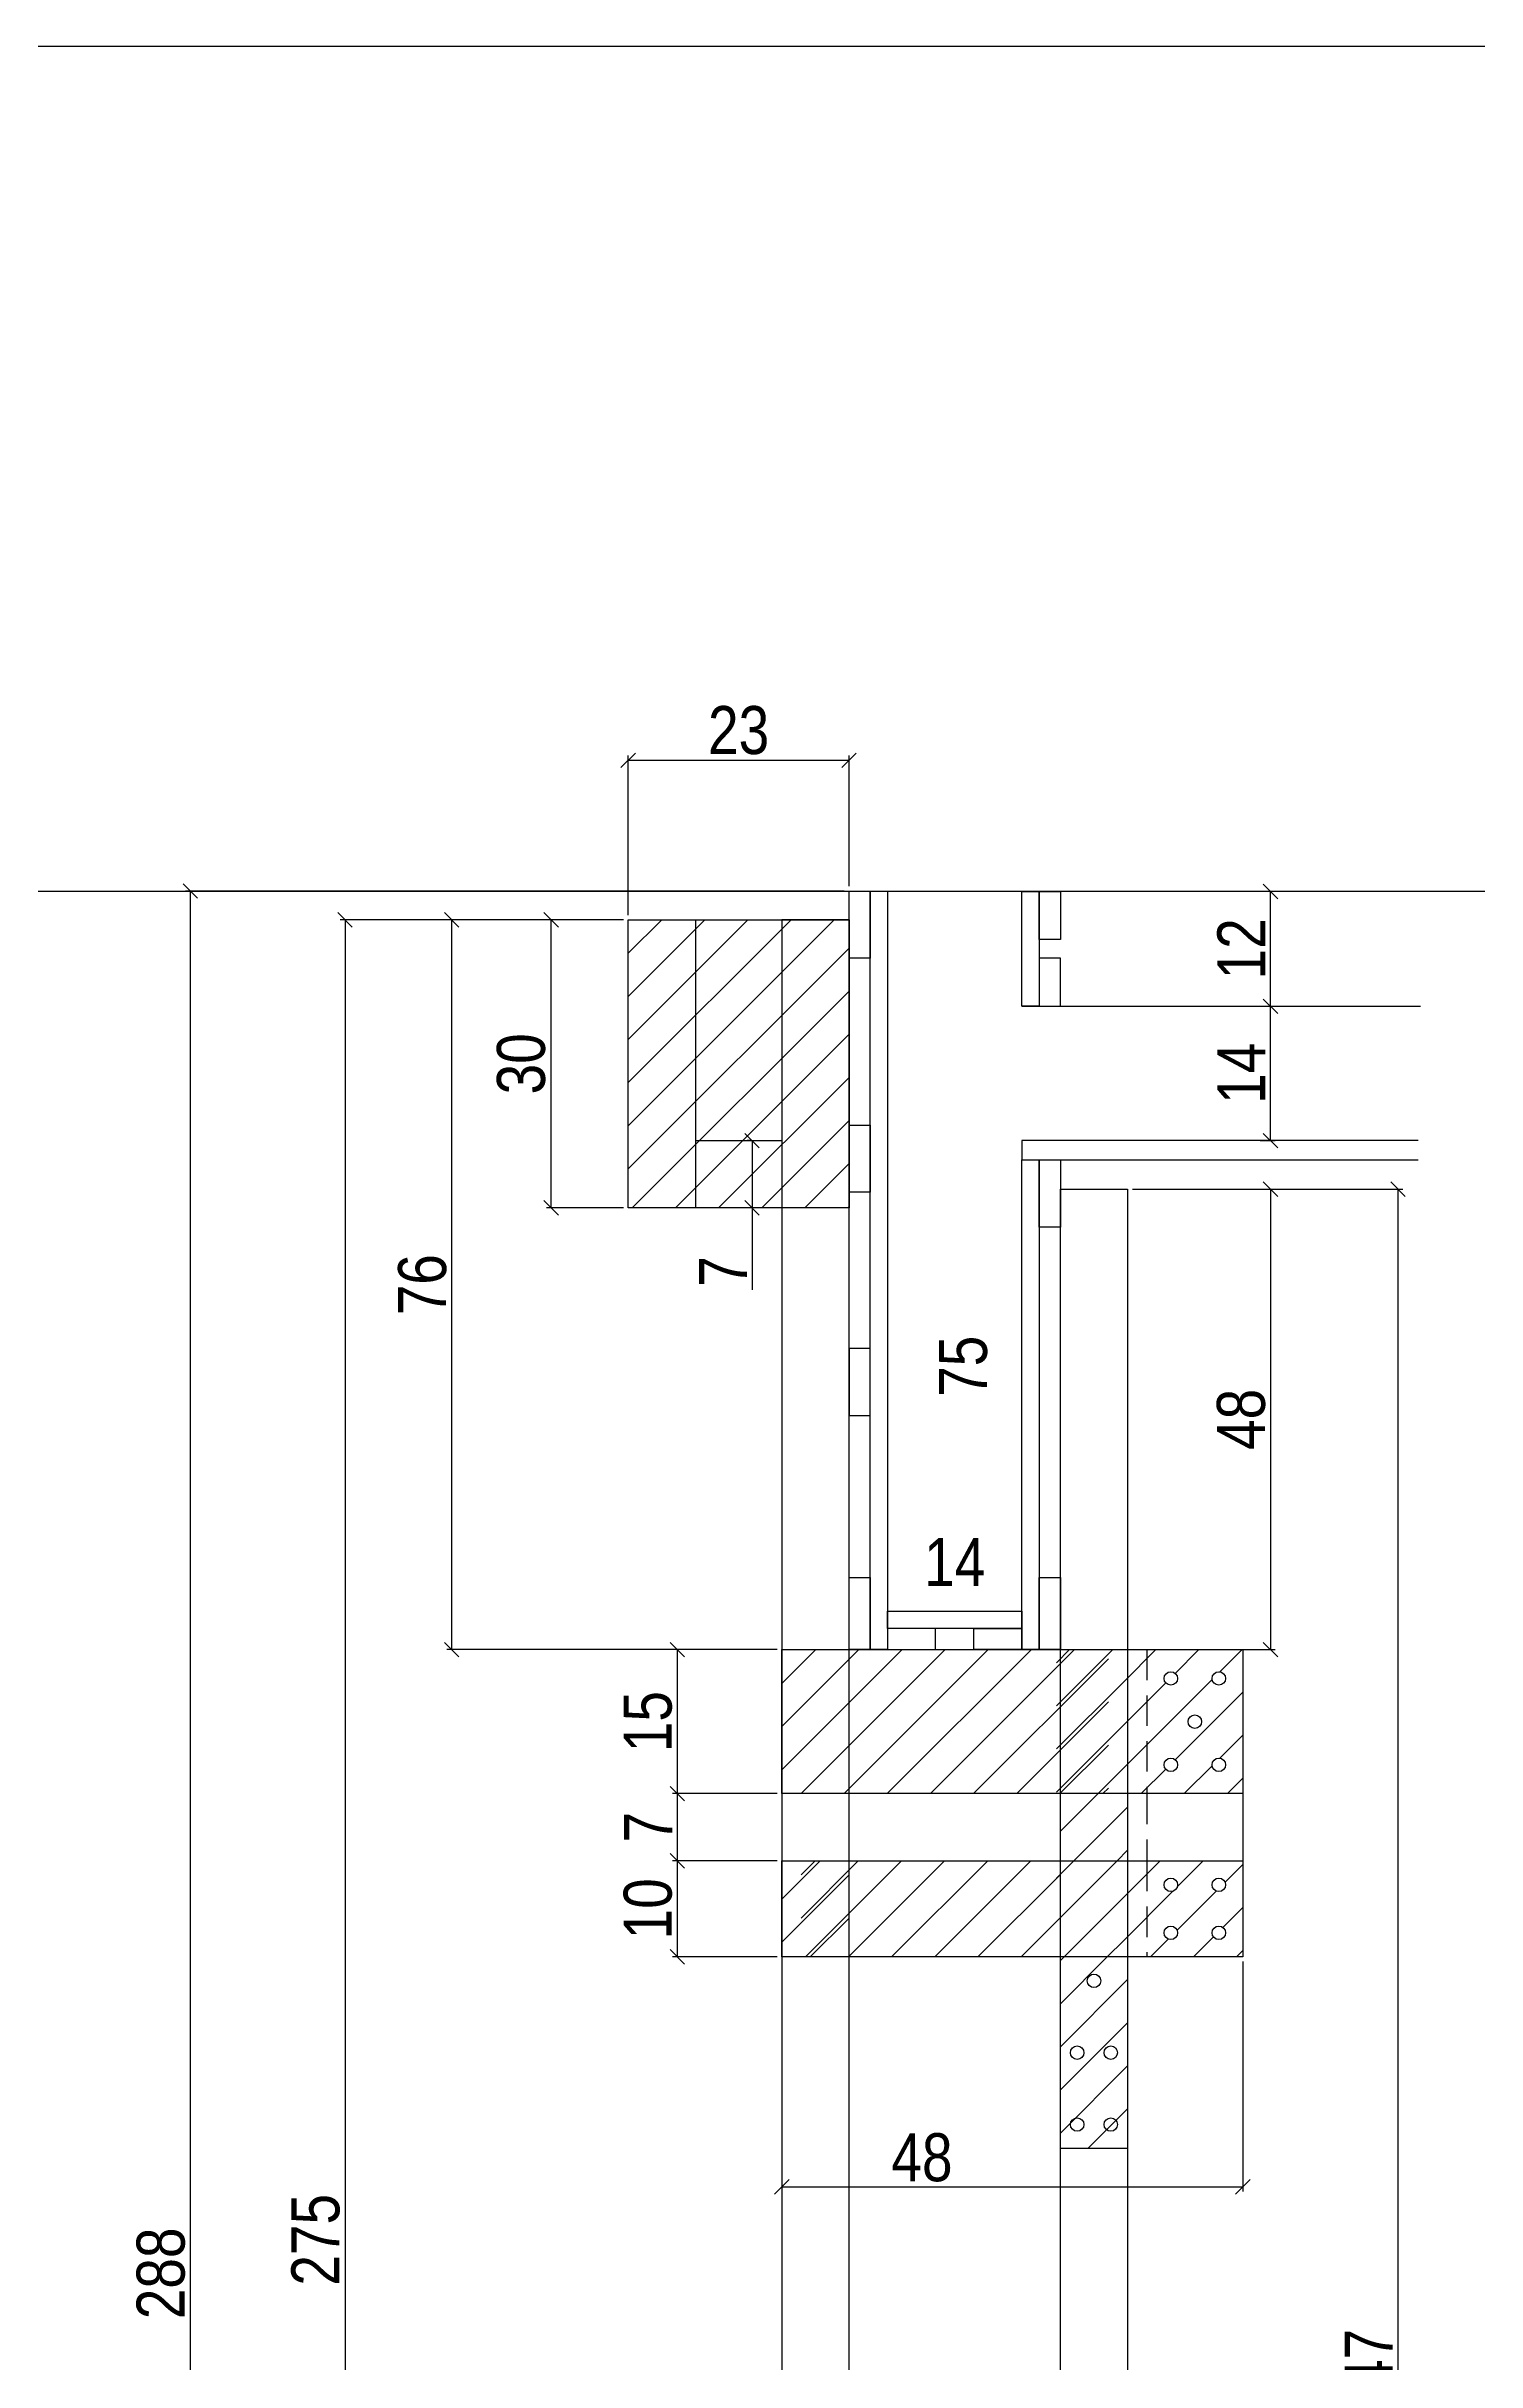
# Model space of a CAD drawing. Extents: x 17311 to 161354, y 153625 to 210355.
# Drawn here: x 19709.3 to 20007.2, y 206859.5 to 207341.9 of the extents above; entities that cross this region are included whole.
import ezdxf

# ---------------------------------------------------------------- set-up
doc = ezdxf.new("R2010")
doc.units = 0
doc.linetypes.add('DASHED2', pattern=[9.525, 6.35, -3.175])
doc.layers.get('0').update_dxf_attribs({"linetype": 'CONTINUOUS'})
doc.layers.get('DEFPOINTS').update_dxf_attribs({"linetype": 'CONTINUOUS'})
for name, color, linetype in [('8', 111, 'CONTINUOUS'), ('COTA', 241, 'CONTINUOUS'), ('detalhes', 4, 'CONTINUOUS'), ('Painéis', 200, 'CONTINUOUS'), ('SARR_2.2x10', 60, 'CONTINUOUS'), ('SARR_7x7', 40, 'CONTINUOUS'), ('TIRAS REESCORAMENTO', 252, 'CONTINUOUS')]:
    doc.layers.add(name, color=color, linetype=linetype)
doc.styles.add('COTA TECNICA 2X', font='techl___.ttf', dxfattribs={"height": 10})
doc.dimstyles.new('SECAO', dxfattribs={"dimscale": 0.333333, "dimtxt": 5, "dimasz": 9, "dimexe": 3, "dimexo": 3, "dimgap": 3, "dimtad": 1, "dimdec": 1, "dimlfac": 0.5, "dimzin": 12, "dimdsep": 46, "dimtxsty": 'COTA TECNICA 2X', "dimblk1": 'OBLIQUE', "dimblk2": 'OBLIQUE', "dimsah": 1, "dimcen": 0.9, "dimclrd": 4, "dimclre": 4, "dimclrt": 240, "dimadec": 1, "dimazin": 3, "dimtfac": 1, "dimtdec": 1, "dimtmove": 0, "dimatfit": 3, "dimfxl": 1, "dimtolj": 1, "dimtzin": 12, "dimarcsym": 0})
pattern_1 = [(45, (-6275.104, 9466.995), (-4.49012806, 4.49012806), [])]
pattern_2 = [(45, (-6265.104, 9466.995), (-4.49012806, 4.49012806), [])]

# ---------------------------------------------------------------- blocks, each defined once
blk = doc.blocks.new('_Oblique')
at = {"color": 0, "linetype": 'ByBlock', "lineweight": -2}
blk.add_line((-0.5, -0.5), (0.5, 0.5), dxfattribs=at)
blk = doc.blocks.new('*D4077')
at = {"layer": 'DEFPOINTS', "color": 0, "transparency": 16777216}
for p in [(19934.5, 207103.74), (19934.5, 207007.81), (19964.25, 207007.81)]:
    blk.add_point(p, dxfattribs=at)
at = {"layer": 'detalhes', "color": 4, "lineweight": -2, "transparency": 16777216}
for p, q in [((19935.5, 207103.74), (19965.25, 207103.74)), ((19964.25, 207103.74), (19964.25, 207007.81)), ((19935.5, 207007.81), (19965.25, 207007.81))]:
    blk.add_line(p, q, dxfattribs=at)
at = {"layer": 'detalhes', "color": 4, "lineweight": -2, "transparency": 16777216, "xscale": 3, "yscale": 3, "zscale": 3}
for p, rotation in [((19964.25, 207103.74), 90), ((19964.25, 207007.81), 270)]:
    blk.add_blockref('_Oblique', p, dxfattribs=dict(at, rotation=rotation))
at = {"layer": 'detalhes', "color": 240, "transparency": 16777216, "insert": (19958.16, 207055.78), "char_height": 10, "attachment_point": 5, "rotation": 90, "style": 'COTA TECNICA 2X'}
blk.add_mtext('\\A1;48', dxfattribs=at)
blk = doc.blocks.new('*D4079')
at = {"layer": 'DEFPOINTS', "color": 0, "transparency": 16777216}
for p in [(19899.54, 207165.86), (19906.39, 207165.86), (19899.54, 207015.81)]:
    blk.add_point(p, dxfattribs=at)
at = {"layer": 'detalhes', "color": 240, "transparency": 16777216, "insert": (19900.28, 207066.84), "char_height": 10, "attachment_point": 5, "rotation": 90, "style": 'COTA TECNICA 2X'}
blk.add_mtext('\\A1;75', dxfattribs=at)
blk = doc.blocks.new('*D4080')
at = {"layer": 'DEFPOINTS', "color": 0, "transparency": 16777216}
for p in [(19884.5, 207019.97), (19912.5, 207019.97), (19912.5, 207019.97)]:
    blk.add_point(p, dxfattribs=at)
at = {"layer": 'detalhes', "color": 240, "transparency": 16777216, "insert": (19898.5, 207026.04), "char_height": 10, "attachment_point": 5, "style": 'COTA TECNICA 2X'}
blk.add_mtext('\\A1;14', dxfattribs=at)
blk = doc.blocks.new('*D4082')
at = {"layer": 'DEFPOINTS', "color": 0, "transparency": 16777216}
for p in [(19862.5, 206967.81), (19958.5, 206943.81), (19958.5, 206895.89)]:
    blk.add_point(p, dxfattribs=at)
at = {"layer": 'detalhes', "color": 4, "lineweight": -2, "transparency": 16777216}
for p, q in [((19862.5, 206966.81), (19862.5, 206894.89)), ((19958.5, 206942.81), (19958.5, 206894.89)), ((19862.5, 206895.89), (19958.5, 206895.89))]:
    blk.add_line(p, q, dxfattribs=at)
at = {"layer": 'detalhes', "color": 4, "lineweight": -2, "transparency": 16777216, "xscale": 3, "yscale": 3, "zscale": 3, "rotation": 180}
blk.add_blockref('_Oblique', (19862.5, 206895.89), dxfattribs=at)
at = {"layer": 'detalhes', "color": 4, "lineweight": -2, "transparency": 16777216, "xscale": 3, "yscale": 3, "zscale": 3}
blk.add_blockref('_Oblique', (19958.5, 206895.89), dxfattribs=at)
at = {"layer": 'detalhes', "color": 240, "transparency": 16777216, "insert": (19891.68, 206901.99), "char_height": 10, "attachment_point": 5, "style": 'COTA TECNICA 2X'}
blk.add_mtext('\\A1;48', dxfattribs=at)
blk = doc.blocks.new('*D4083')
at = {"layer": 'DEFPOINTS', "color": 0, "transparency": 16777216}
for p in [(19961.1, 207141.86), (19964.25, 207141.86), (19961.1, 207113.86)]:
    blk.add_point(p, dxfattribs=at)
at = {"layer": 'detalhes', "color": 4, "lineweight": -2, "transparency": 16777216}
for p, q in [((19962.1, 207141.86), (19965.25, 207141.86)), ((19964.25, 207113.86), (19964.25, 207141.86)), ((19962.1, 207113.86), (19965.25, 207113.86))]:
    blk.add_line(p, q, dxfattribs=at)
at = {"layer": 'detalhes', "color": 4, "lineweight": -2, "transparency": 16777216, "xscale": 3, "yscale": 3, "zscale": 3}
for p, rotation in [((19964.25, 207141.86), 90), ((19964.25, 207113.86), 270)]:
    blk.add_blockref('_Oblique', p, dxfattribs=dict(at, rotation=rotation))
at = {"layer": 'detalhes', "color": 240, "transparency": 16777216, "insert": (19958.18, 207127.86), "char_height": 10, "attachment_point": 5, "rotation": 90, "style": 'COTA TECNICA 2X'}
blk.add_mtext('\\A1;14', dxfattribs=at)
blk = doc.blocks.new('*D4084')
at = {"layer": 'DEFPOINTS', "color": 0, "transparency": 16777216}
for p in [(19935.5, 207103.74), (19935.5, 206609.77), (19990.8, 206609.77)]:
    blk.add_point(p, dxfattribs=at)
at = {"layer": 'detalhes', "color": 4, "lineweight": -2, "transparency": 16777216}
for p, q in [((19936.5, 207103.74), (19991.8, 207103.74)), ((19990.8, 207103.74), (19990.8, 206609.77)), ((19936.5, 206609.77), (19991.8, 206609.77))]:
    blk.add_line(p, q, dxfattribs=at)
at = {"layer": 'detalhes', "color": 4, "lineweight": -2, "transparency": 16777216, "xscale": 3, "yscale": 3, "zscale": 3}
for p, rotation in [((19990.8, 207103.74), 90), ((19990.8, 206609.77), 270)]:
    blk.add_blockref('_Oblique', p, dxfattribs=dict(at, rotation=rotation))
at = {"layer": 'detalhes', "color": 240, "transparency": 16777216, "insert": (19984.72, 206856.75), "char_height": 10, "attachment_point": 5, "rotation": 90, "style": 'COTA TECNICA 2X'}
blk.add_mtext('\\A1;247', dxfattribs=at)
blk = doc.blocks.new('*D4060')
at = {"layer": 'DEFPOINTS', "color": 0, "transparency": 16777216}
for p in [(19862.5, 207007.81), (19840.73, 206977.81), (19862.5, 206977.81)]:
    blk.add_point(p, dxfattribs=at)
at = {"layer": 'detalhes', "color": 4, "lineweight": -2, "transparency": 16777216}
for p, q in [((19861.5, 207007.81), (19839.73, 207007.81)), ((19840.73, 207007.81), (19840.73, 206977.81)), ((19861.5, 206977.81), (19839.73, 206977.81))]:
    blk.add_line(p, q, dxfattribs=at)
at = {"layer": 'detalhes', "color": 4, "lineweight": -2, "transparency": 16777216, "xscale": 3, "yscale": 3, "zscale": 3}
for p, rotation in [((19840.73, 207007.81), 90), ((19840.73, 206977.81), 270)]:
    blk.add_blockref('_Oblique', p, dxfattribs=dict(at, rotation=rotation))
at = {"layer": 'detalhes', "color": 240, "transparency": 16777216, "insert": (19834.62, 206992.81), "char_height": 10, "attachment_point": 5, "rotation": 90, "style": 'COTA TECNICA 2X'}
blk.add_mtext('\\A1;15', dxfattribs=at)
blk = doc.blocks.new('*D4061')
at = {"layer": 'DEFPOINTS', "color": 0, "transparency": 16777216}
for p in [(19862.5, 206963.81), (19840.73, 206943.81), (19862.5, 206943.81)]:
    blk.add_point(p, dxfattribs=at)
at = {"layer": 'detalhes', "color": 4, "lineweight": -2, "transparency": 16777216}
for p, q in [((19861.5, 206963.81), (19839.73, 206963.81)), ((19840.73, 206963.81), (19840.73, 206943.81)), ((19861.5, 206943.81), (19839.73, 206943.81))]:
    blk.add_line(p, q, dxfattribs=at)
at = {"layer": 'detalhes', "color": 4, "lineweight": -2, "transparency": 16777216, "xscale": 3, "yscale": 3, "zscale": 3}
for p, rotation in [((19840.73, 206963.81), 90), ((19840.73, 206943.81), 270)]:
    blk.add_blockref('_Oblique', p, dxfattribs=dict(at, rotation=rotation))
at = {"layer": 'detalhes', "color": 240, "transparency": 16777216, "insert": (19834.63, 206953.81), "char_height": 10, "attachment_point": 5, "rotation": 90, "style": 'COTA TECNICA 2X'}
blk.add_mtext('\\A1;10', dxfattribs=at)
blk = doc.blocks.new('*D4062')
at = {"layer": 'DEFPOINTS', "color": 0, "transparency": 16777216}
for p in [(19862.5, 206977.81), (19840.73, 206963.81), (19862.5, 206963.81)]:
    blk.add_point(p, dxfattribs=at)
at = {"layer": 'detalhes', "color": 4, "lineweight": -2, "transparency": 16777216}
for p, q in [((19861.5, 206977.81), (19839.73, 206977.81)), ((19840.73, 206977.81), (19840.73, 206963.81)), ((19861.5, 206963.81), (19839.73, 206963.81))]:
    blk.add_line(p, q, dxfattribs=at)
at = {"layer": 'detalhes', "color": 4, "lineweight": -2, "transparency": 16777216, "xscale": 3, "yscale": 3, "zscale": 3}
for p, rotation in [((19840.73, 206977.81), 90), ((19840.73, 206963.81), 270)]:
    blk.add_blockref('_Oblique', p, dxfattribs=dict(at, rotation=rotation))
at = {"layer": 'detalhes', "color": 240, "transparency": 16777216, "insert": (19834.66, 206970.81), "char_height": 10, "attachment_point": 5, "rotation": 90, "style": 'COTA TECNICA 2X'}
blk.add_mtext('\\A1;7', dxfattribs=at)
blk = doc.blocks.new('*D4063')
at = {"layer": 'DEFPOINTS', "color": 0, "transparency": 16777216}
for p in [(19964.25, 207165.77), (19964.25, 207165.77), (19964.25, 207141.86)]:
    blk.add_point(p, dxfattribs=at)
at = {"layer": 'detalhes', "color": 4, "lineweight": -2, "transparency": 16777216}
blk.add_line((19964.25, 207141.86), (19964.25, 207165.77), dxfattribs=at)
at = {"layer": 'detalhes', "color": 4, "lineweight": -2, "transparency": 16777216, "xscale": 3, "yscale": 3, "zscale": 3}
for p, rotation in [((19964.25, 207165.77), 90), ((19964.25, 207141.86), 270)]:
    blk.add_blockref('_Oblique', p, dxfattribs=dict(at, rotation=rotation))
at = {"layer": 'detalhes', "color": 240, "transparency": 16777216, "insert": (19958.19, 207153.82), "char_height": 10, "attachment_point": 5, "rotation": 90, "style": 'COTA TECNICA 2X'}
blk.add_mtext('\\A1;12', dxfattribs=at)
blk = doc.blocks.new('*D4086')
at = {"layer": 'DEFPOINTS', "color": 0, "transparency": 16777216}
for p in [(19830.5, 207159.86), (19771.54, 206609.86), (19862.5, 206609.86)]:
    blk.add_point(p, dxfattribs=at)
at = {"layer": 'detalhes', "color": 4, "lineweight": -2, "transparency": 16777216}
for p, q in [((19829.5, 207159.86), (19770.54, 207159.86)), ((19771.54, 207159.86), (19771.54, 206609.86)), ((19861.5, 206609.86), (19770.54, 206609.86))]:
    blk.add_line(p, q, dxfattribs=at)
at = {"layer": 'detalhes', "color": 4, "lineweight": -2, "transparency": 16777216, "xscale": 3, "yscale": 3, "zscale": 3}
for p, rotation in [((19771.54, 207159.86), 90), ((19771.54, 206609.86), 270)]:
    blk.add_blockref('_Oblique', p, dxfattribs=dict(at, rotation=rotation))
at = {"layer": 'detalhes', "color": 240, "transparency": 16777216, "insert": (19765.43, 206884.86), "char_height": 10, "attachment_point": 5, "rotation": 90, "style": 'COTA TECNICA 2X'}
blk.add_mtext('\\A1;275', dxfattribs=at)
blk = doc.blocks.new('*D4087')
at = {"layer": 'DEFPOINTS', "color": 0, "transparency": 16777216}
for p in [(19793.77, 207159.86), (19830.5, 207159.86), (19861.5, 207007.81)]:
    blk.add_point(p, dxfattribs=at)
at = {"layer": 'detalhes', "color": 4, "lineweight": -2, "transparency": 16777216}
for p, q in [((19829.5, 207159.86), (19792.77, 207159.86)), ((19793.77, 207007.81), (19793.77, 207159.86)), ((19860.5, 207007.81), (19792.77, 207007.81))]:
    blk.add_line(p, q, dxfattribs=at)
at = {"layer": 'detalhes', "color": 4, "lineweight": -2, "transparency": 16777216, "xscale": 3, "yscale": 3, "zscale": 3}
for p, rotation in [((19793.77, 207159.86), 90), ((19793.77, 207007.81), 270)]:
    blk.add_blockref('_Oblique', p, dxfattribs=dict(at, rotation=rotation))
at = {"layer": 'detalhes', "color": 240, "transparency": 16777216, "insert": (19787.66, 207083.84), "char_height": 10, "attachment_point": 5, "rotation": 90, "style": 'COTA TECNICA 2X'}
blk.add_mtext('\\A1;76', dxfattribs=at)
blk = doc.blocks.new('*D4088')
at = {"layer": 'DEFPOINTS', "color": 0, "transparency": 16777216}
for p in [(19876.5, 207165.86), (19739.3, 206589.86), (19862.5, 206589.86)]:
    blk.add_point(p, dxfattribs=at)
at = {"layer": 'detalhes', "color": 4, "lineweight": -2, "transparency": 16777216}
for p, q in [((19875.5, 207165.86), (19738.3, 207165.86)), ((19739.3, 207165.86), (19739.3, 206589.86)), ((19861.5, 206589.86), (19738.3, 206589.86))]:
    blk.add_line(p, q, dxfattribs=at)
at = {"layer": 'detalhes', "color": 4, "lineweight": -2, "transparency": 16777216, "xscale": 3, "yscale": 3, "zscale": 3}
for p, rotation in [((19739.3, 207165.86), 90), ((19739.3, 206589.86), 270)]:
    blk.add_blockref('_Oblique', p, dxfattribs=dict(at, rotation=rotation))
at = {"layer": 'detalhes', "color": 240, "transparency": 16777216, "insert": (19733.21, 206877.86), "char_height": 10, "attachment_point": 5, "rotation": 90, "style": 'COTA TECNICA 2X'}
blk.add_mtext('\\A1;288', dxfattribs=at)
blk = doc.blocks.new('*D4089')
at = {"layer": 'DEFPOINTS', "color": 0, "transparency": 16777216}
for p in [(19814.46, 207159.86), (19830.5, 207159.86), (19830.5, 207099.86)]:
    blk.add_point(p, dxfattribs=at)
at = {"layer": 'detalhes', "color": 4, "lineweight": -2, "transparency": 16777216}
for p, q in [((19829.5, 207159.86), (19813.46, 207159.86)), ((19814.46, 207099.86), (19814.46, 207159.86)), ((19829.5, 207099.86), (19813.46, 207099.86))]:
    blk.add_line(p, q, dxfattribs=at)
at = {"layer": 'detalhes', "color": 4, "lineweight": -2, "transparency": 16777216, "xscale": 3, "yscale": 3, "zscale": 3}
for p, rotation in [((19814.46, 207159.86), 90), ((19814.46, 207099.86), 270)]:
    blk.add_blockref('_Oblique', p, dxfattribs=dict(at, rotation=rotation))
at = {"layer": 'detalhes', "color": 240, "transparency": 16777216, "insert": (19808.24, 207129.86), "char_height": 10, "attachment_point": 5, "rotation": 90, "style": 'COTA TECNICA 2X'}
blk.add_mtext('\\A1;30', dxfattribs=at)
blk = doc.blocks.new('*D4090')
at = {"layer": 'DEFPOINTS', "color": 0, "transparency": 16777216}
for p in [(19876.5, 207193.11), (19876.5, 207165.86), (19830.5, 207159.86)]:
    blk.add_point(p, dxfattribs=at)
at = {"layer": 'detalhes', "color": 4, "lineweight": -2, "transparency": 16777216}
for p, q in [((19830.5, 207160.86), (19830.5, 207194.11)), ((19830.5, 207193.11), (19876.5, 207193.11)), ((19876.5, 207166.86), (19876.5, 207194.11))]:
    blk.add_line(p, q, dxfattribs=at)
at = {"layer": 'detalhes', "color": 4, "lineweight": -2, "transparency": 16777216, "xscale": 3, "yscale": 3, "zscale": 3, "rotation": 180}
blk.add_blockref('_Oblique', (19830.5, 207193.11), dxfattribs=at)
at = {"layer": 'detalhes', "color": 4, "lineweight": -2, "transparency": 16777216, "xscale": 3, "yscale": 3, "zscale": 3}
blk.add_blockref('_Oblique', (19876.5, 207193.11), dxfattribs=at)
at = {"layer": 'detalhes', "color": 240, "transparency": 16777216, "insert": (19853.5, 207199.33), "char_height": 10, "attachment_point": 5, "style": 'COTA TECNICA 2X'}
blk.add_mtext('\\A1;23', dxfattribs=at)
blk = doc.blocks.new('*D4091')
at = {"layer": 'DEFPOINTS', "color": 0, "transparency": 16777216}
for p in [(19856.87, 207113.86), (19856.31, 207099.86), (19856.87, 207099.86)]:
    blk.add_point(p, dxfattribs=at)
at = {"layer": 'detalhes', "color": 4, "lineweight": -2, "transparency": 16777216}
for p, q in [((19855.87, 207113.86), (19855.31, 207113.86)), ((19856.31, 207113.86), (19856.31, 207099.86)), ((19855.87, 207099.86), (19855.31, 207099.86)), ((19856.31, 207099.86), (19856.31, 207082.76))]:
    blk.add_line(p, q, dxfattribs=at)
at = {"layer": 'detalhes', "color": 4, "lineweight": -2, "transparency": 16777216, "xscale": 3, "yscale": 3, "zscale": 3}
for p, rotation in [((19856.31, 207113.86), 90), ((19856.31, 207099.86), 270)]:
    blk.add_blockref('_Oblique', p, dxfattribs=dict(at, rotation=rotation))
at = {"layer": 'detalhes', "color": 240, "transparency": 16777216, "insert": (19850.24, 207086.62), "char_height": 10, "attachment_point": 5, "rotation": 90, "style": 'COTA TECNICA 2X'}
blk.add_mtext('\\A1;7', dxfattribs=at)

msp = doc.modelspace()

# ---------------------------------------------------------------- hatches: boundary and pattern name
at = {"layer": 'COTA'}
h = msp.add_hatch(dxfattribs=at)
h.set_pattern_fill('ANSI31', color=256, scale=2, style=0)
h.set_pattern_definition([(45, (219.5726, 202036.0895), (-4.490128, 4.490128), [])])
h.paths.add_polyline_path([(19876.5, 207099.86), (19830.5, 207099.86), (19830.5, 207159.86), (19876.5, 207159.86)])
h = msp.add_hatch(dxfattribs=at)
h.set_pattern_fill('ANSI31', color=256, scale=2, style=0)
h.set_pattern_definition(pattern_2)
h.paths.add_polyline_path([(19930.5, 207007.81), (19862.5, 207007.81), (19862.5, 206977.81), (19930.5, 206977.81)])
h = msp.add_hatch(dxfattribs=at)
h.set_pattern_fill('ANSI31', color=256, scale=2, style=0)
h.set_pattern_definition(pattern_1)
h.paths.add_polyline_path([(19933.7, 207007.81), (19919.7, 207007.81), (19919.7, 206977.81), (19933.7, 206977.81)])
h = msp.add_hatch(dxfattribs=at)
h.set_pattern_fill('ANSI31', color=256, scale=2, style=0)
h.set_pattern_definition(pattern_1)
h.paths.add_polyline_path([(19958.5, 207007.81), (19933.7, 207007.81), (19933.7, 206977.81), (19958.5, 206977.81)])
h.paths.add_polyline_path([(19944.9, 206983.81, -1), (19942.1, 206983.81, -1)], flags=16)
h.paths.add_polyline_path([(19947.1, 206992.81, -1), (19949.9, 206992.81, -1)], flags=16)
h.paths.add_polyline_path([(19942.1, 207001.81, -1), (19944.9, 207001.81, -1)], flags=16)
h.paths.add_polyline_path([(19954.9, 206983.81, -1), (19952.1, 206983.81, -1)], flags=16)
h.paths.add_polyline_path([(19952.1, 207001.81, -1), (19954.9, 207001.81, -1)], flags=16)
h = msp.add_hatch(dxfattribs=at)
h.set_pattern_fill('ANSI31', color=256, scale=2, style=0)
h.set_pattern_definition(pattern_1)
h.paths.add_polyline_path([(19920.5, 206977.81), (19920.5, 206963.81), (19934.5, 206963.81), (19934.5, 206977.81)])
h = msp.add_hatch(dxfattribs=at)
h.set_pattern_fill('ANSI31', color=256, scale=2, style=0)
h.set_pattern_definition(pattern_2)
h.paths.add_polyline_path([(19876.5, 206963.81), (19862.5, 206963.81), (19862.5, 206943.81), (19876.5, 206943.81)])
h = msp.add_hatch(dxfattribs=at)
h.set_pattern_fill('ANSI31', color=256, scale=2, style=0)
h.set_pattern_definition(pattern_1)
h.paths.add_polyline_path([(19920.5, 206963.81), (19866.5, 206963.81), (19866.5, 206943.81), (19920.5, 206943.81)])
h = msp.add_hatch(dxfattribs=at)
h.set_pattern_fill('ANSI31', color=256, scale=2, style=0)
h.set_pattern_definition(pattern_1)
h.paths.add_polyline_path([(19933.7, 206963.81), (19919.7, 206963.81), (19919.7, 206943.81), (19933.7, 206943.81)])
h = msp.add_hatch(dxfattribs=at)
h.set_pattern_fill('ANSI31', color=256, scale=2, style=0)
h.set_pattern_definition(pattern_1)
h.paths.add_polyline_path([(19958.5, 206963.81), (19933.7, 206963.81), (19933.7, 206943.81), (19958.5, 206943.81)])
h.paths.add_polyline_path([(19942.1, 206958.81, -1), (19944.9, 206958.81, -1)], flags=16)
h.paths.add_polyline_path([(19944.9, 206948.81, -1), (19942.1, 206948.81, -1)], flags=16)
h.paths.add_polyline_path([(19952.1, 206958.81, -1), (19954.9, 206958.81, -1)], flags=16)
h.paths.add_polyline_path([(19954.9, 206948.81, -1), (19952.1, 206948.81, -1)], flags=16)
h = msp.add_hatch(dxfattribs=at)
h.set_pattern_fill('ANSI31', color=256, scale=2, style=0)
h.set_pattern_definition(pattern_1)
h.paths.add_polyline_path([(19920.5, 206903.87), (19934.5, 206903.87), (19934.5, 206943.81), (19920.5, 206943.81)])

# ---------------------------------------------------------------- linework, layer by layer
at = {"linetype": 'Continuous'}
for p, q in [((19844.5, 207113.86), (19862.5, 207113.86)), ((19958.5, 206977.81), (19958.5, 206963.81))]:
    msp.add_line(p, q, dxfattribs=at)
msp.add_line((19934.5, 206903.87), (19920.5, 206903.87))
for centre in [(19943.5, 207001.81), (19953.5, 207001.81), (19948.5, 206992.81), (19943.5, 206983.81), (19953.5, 206983.81), (19943.5, 206958.81), (19953.5, 206958.81), (19943.5, 206948.81), (19953.5, 206948.81), (19927.5, 206938.81), (19924, 206923.84), (19931, 206923.84), (19924, 206908.87), (19931, 206908.87)]:
    msp.add_circle(centre, 1.4)
at = {"layer": '8', "color": 5, "linetype": 'Continuous'}
msp.add_lwpolyline([(20131.34, 206377.07), (19534.53, 206377.07), (19534.53, 207341.85), (20131.34, 207341.85)], close=True, dxfattribs=at)
at = {"layer": 'COTA', "linetype": 'DASHED2'}
for p, q in [((19938.5, 207007.81), (19938.5, 206977.81)), ((19938.5, 206977.81), (19938.5, 206963.81)), ((19938.5, 206963.81), (19938.5, 206943.81))]:
    msp.add_line(p, q, dxfattribs=at)
at = {"layer": 'Painéis'}
msp.add_lwpolyline([(19876.5, 207099.86), (19830.5, 207099.86), (19830.5, 207159.86), (19876.5, 207159.86)], close=True, dxfattribs=at)
at = {"layer": 'SARR_2.2x10', "linetype": 'Continuous'}
for points in [[(19958.5, 206977.81), (19862.5, 206977.81), (19862.5, 207007.81), (19958.5, 207007.81)], [(19958.5, 206943.81), (19862.5, 206943.81), (19862.5, 206963.81), (19958.5, 206963.81)]]:
    msp.add_lwpolyline(points, close=True, dxfattribs=at)
at = {"layer": 'SARR_7x7', "linetype": 'Continuous'}
msp.add_line((19844.5, 207159.86), (19844.5, 207099.86), dxfattribs=at)
for points in [[(19862.5, 206609.77), (19876.5, 206609.77), (19876.5, 207159.86), (19862.5, 207159.86)], [(19934.5, 206609.77), (19920.5, 206609.77), (19920.5, 207103.74), (19934.5, 207103.74)]]:
    msp.add_lwpolyline(points, close=True, dxfattribs=at)
at = {"layer": 'TIRAS REESCORAMENTO', "linetype": 'ByBlock'}
for p, q in [((22518.59, 207165.77), (17744.1, 207165.77)), ((19884.5, 207165.86), (19995.46, 207165.86)), ((19912.5, 207141.86), (19995.46, 207141.86)), ((19912.5, 207109.86), (19994.98, 207109.86))]:
    msp.add_line(p, q, dxfattribs=at)
for points in [[(19876.5, 207165.86), (19880.9, 207165.86), (19880.9, 207151.86), (19876.5, 207151.86)], [(19916.1, 207141.86), (19912.5, 207141.86), (19912.5, 207165.77), (19916.1, 207165.77)], [(19916.1, 207165.77), (19920.5, 207165.77), (19920.5, 207155.77), (19916.1, 207155.77)], [(19916.1, 207141.86), (19920.5, 207141.86), (19920.5, 207151.86), (19916.1, 207151.86)], [(19876.5, 207117.1), (19880.9, 207117.1), (19880.9, 207103.1), (19876.5, 207103.1)], [(19916.1, 207109.86), (19920.5, 207109.86), (19920.5, 207095.86), (19916.1, 207095.86)], [(19876.5, 207056.58), (19880.9, 207056.58), (19880.9, 207070.58), (19876.5, 207070.58)], [(19876.5, 207022.81), (19880.9, 207022.81), (19880.9, 207007.81), (19876.5, 207007.81)], [(19916.1, 207022.81), (19920.5, 207022.81), (19920.5, 207007.81), (19916.1, 207007.81)], [(19912.5, 207012.21), (19884.5, 207012.21), (19884.5, 207015.81), (19912.5, 207015.81)], [(19894.5, 207007.81), (19894.5, 207012.21), (19884.5, 207012.21), (19884.5, 207007.81)], [(19902.46, 207007.81), (19902.46, 207012.21), (19912.5, 207012.21), (19912.5, 207007.81)]]:
    msp.add_lwpolyline(points, close=True, dxfattribs=at)
for points in [[(19884.5, 207007.81), (19880.9, 207007.81), (19880.9, 207165.86), (19884.5, 207165.86), (19884.5, 207007.81)], [(19994.98, 207113.86), (19912.5, 207113.86), (19912.5, 207109.86), (19994.98, 207109.86)], [(19916.1, 207007.81), (19912.5, 207007.81), (19912.5, 207109.86), (19916.1, 207109.86), (19916.1, 207007.81)]]:
    msp.add_lwpolyline(points, dxfattribs=at)

# ---------------------------------------------------------------- dimensions: what is measured, and where the dimension line sits
at = {"layer": 'detalhes', "color": 3}
dim = msp.add_linear_dim(base=(19876.5, 207193.11), p1=(19830.5, 207159.86), p2=(19876.5, 207165.86), dimstyle='SECAO', dxfattribs=at)
dim.commit()
dim.dimension.update_dxf_attribs({"geometry": '*D4090', "text_midpoint": (19853.5, 207199.33)})
for base, p1, p2, picture, middle in [((19739.3, 206589.86), (19876.5, 207165.86), (19862.5, 206589.86), '*D4088', (19733.21, 206877.86)), ((19964.25, 207165.77), (19964.25, 207141.86), (19964.25, 207165.77), '*D4063', (19958.19, 207153.82)), ((19771.54, 206609.86), (19830.5, 207159.86), (19862.5, 206609.86), '*D4086', (19765.43, 206884.86)), ((19793.77, 207159.86), (19861.5, 207007.81), (19830.5, 207159.86), '*D4087', (19787.66, 207083.84)), ((19814.46, 207159.86), (19830.5, 207099.86), (19830.5, 207159.86), '*D4089', (19808.24, 207129.86)), ((19964.25, 207141.86), (19961.1, 207113.86), (19961.1, 207141.86), '*D4083', (19958.18, 207127.86)), ((19964.25, 207007.81), (19934.5, 207103.74), (19934.5, 207007.81), '*D4077', (19958.16, 207055.78)), ((19990.8, 206609.77), (19935.5, 207103.74), (19935.5, 206609.77), '*D4084', (19984.72, 206856.75)), ((19840.73, 206977.81), (19862.5, 207007.81), (19862.5, 206977.81), '*D4060', (19834.62, 206992.81)), ((19840.73, 206963.81), (19862.5, 206977.81), (19862.5, 206963.81), '*D4062', (19834.66, 206970.81)), ((19840.73, 206943.81), (19862.5, 206963.81), (19862.5, 206943.81), '*D4061', (19834.63, 206953.81))]:
    dim = msp.add_linear_dim(base=base, p1=p1, p2=p2, angle=90, dimstyle='SECAO', dxfattribs=at)
    dim.commit()
    dim.dimension.update_dxf_attribs({"geometry": picture, "text_midpoint": middle})
dim = msp.add_linear_dim(base=(19906.39, 207165.86), p1=(19899.54, 207015.81), p2=(19899.54, 207165.86), angle=90, dimstyle='SECAO', override={"dimse1": 1, "dimse2": 1, "dimsd1": 1, "dimsd2": 1}, dxfattribs=at)
dim.commit()
dim.dimension.update_dxf_attribs({"geometry": '*D4079', "text_midpoint": (19906.39, 207066.84), "dimtype": 160})
dim = msp.add_linear_dim(base=(19856.31, 207099.86), p1=(19856.87, 207113.86), p2=(19856.87, 207099.86), angle=90, dimstyle='SECAO', dxfattribs=at)
dim.commit()
dim.dimension.update_dxf_attribs({"geometry": '*D4091', "text_midpoint": (19856.31, 207086.62), "dimtype": 160})
dim = msp.add_linear_dim(base=(19912.5, 207019.97), p1=(19884.5, 207019.97), p2=(19912.5, 207019.97), dimstyle='SECAO', override={"dimse1": 1, "dimse2": 1, "dimsd1": 1, "dimsd2": 1}, dxfattribs=at)
dim.commit()
dim.dimension.update_dxf_attribs({"geometry": '*D4080', "text_midpoint": (19898.5, 207026.04)})
dim = msp.add_linear_dim(base=(19958.5, 206895.89), p1=(19862.5, 206967.81), p2=(19958.5, 206943.81), dimstyle='SECAO', dxfattribs=at)
dim.commit()
dim.dimension.update_dxf_attribs({"geometry": '*D4082', "text_midpoint": (19891.68, 206895.89), "dimtype": 160})

doc.saveas('drawing.dxf')
